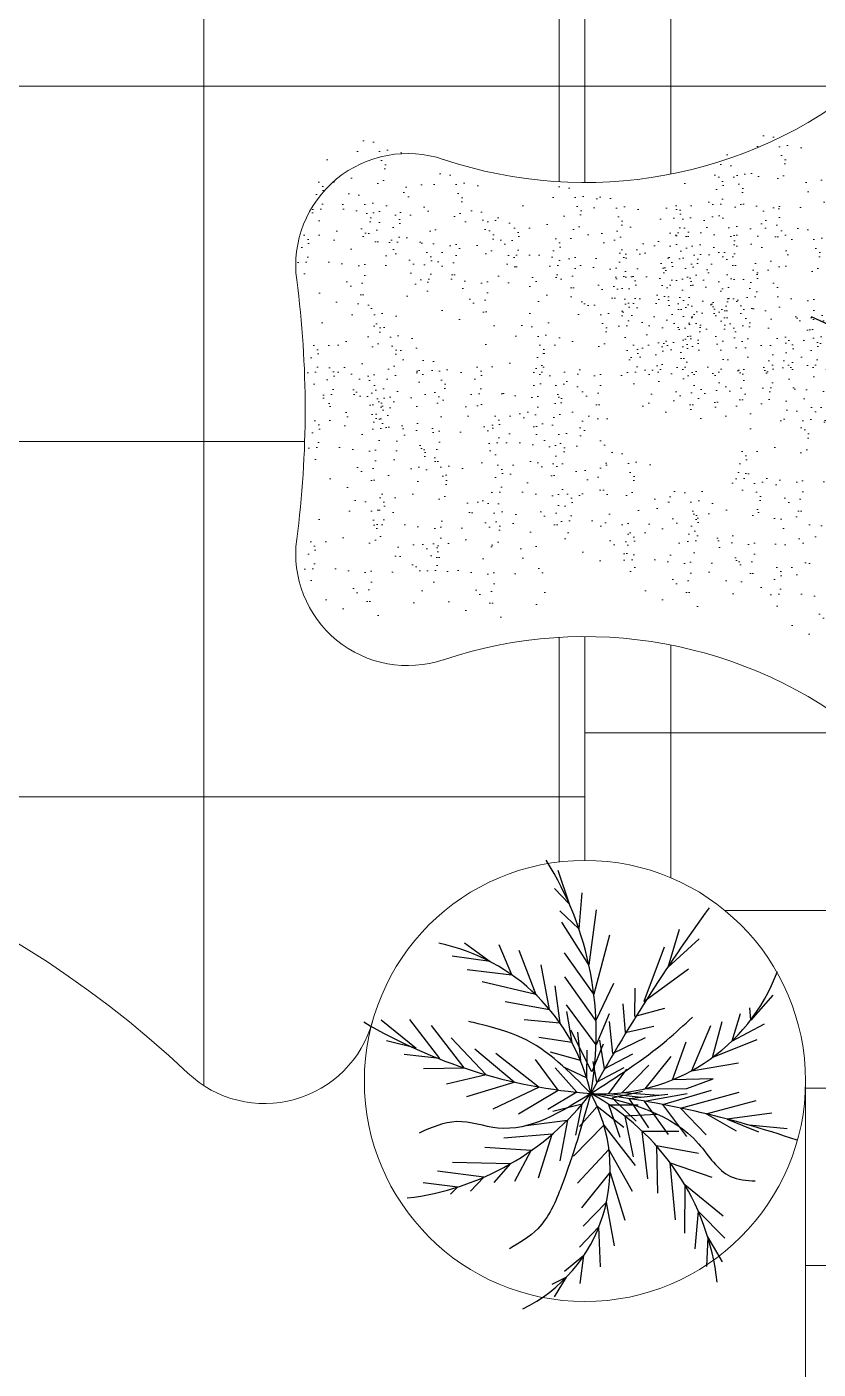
# Model space of a CAD drawing. Header units: millimetres. Extents: x 287 to 445, y 520 to 576.
# Drawn here: x 345.69 to 352.76, y 534.64 to 546.63 of the extents above; entities that cross this region are included whole.
import ezdxf

# ---------------------------------------------------------------- set-up
doc = ezdxf.new("R2010")
doc.units = ezdxf.units.MM
doc.header["$LTSCALE"] = 0.015
doc.layers.add('01 Corte', color=10, linetype='Continuous')
doc.layers.add('puntos alameda', color=94, linetype='Continuous')
for name, color, linetype, lineweight in [('pasto', 56, 'Continuous', 5), ('PISOS', 7, 'Continuous', 18), ('vereda', 31, 'Continuous', 13)]:
    doc.layers.add(name, color=color, linetype=linetype, lineweight=lineweight)

# ---------------------------------------------------------------- blocks, each defined once
blk = doc.blocks.new('i')
at = {"layer": 'puntos alameda'}
for points in [[(6835.981, 3374.241), (6835.398, 3373.521), (6835.552, 3374.13)], [(6835.987, 3373.656), (6835.19, 3373.046), (6835.273, 3373.768)], [(6832.641, 3373.377), (6832.552, 3372.668), (6832.406, 3372.816)], [(6834.981, 3373.371), (6835, 3372.54), (6835.865, 3373.21)], [(6832.468, 3372.408), (6832.753, 3372.134), (6832.879, 3373.081)], [(6833.062, 3372.776), (6833.031, 3371.583), (6832.641, 3371.927)], [(6835.612, 3372.807), (6834.856, 3372.087), (6834.662, 3372.899)], [(6837.565, 3372.532), (6837.177, 3372.003), (6837.292, 3372.781)], [(6834.406, 3372.479), (6834.705, 3371.511), (6835.381, 3372.319)], [(6837.014, 3372.473), (6836.905, 3371.557), (6837.521, 3371.821)], [(6837.415, 3371.413), (6836.5, 3371.068), (6836.763, 3372.171)], [(6832.671, 3371.496), (6833.299, 3371.162), (6833.362, 3372.115)], [(6835.301, 3371.888), (6834.601, 3370.996), (6834.149, 3371.95)], [(6832.743, 3371.013), (6833.635, 3370.731), (6833.554, 3371.725)], [(6836.362, 3371.693), (6836.193, 3370.784), (6837.113, 3370.959)], [(6834.055, 3371.423), (6834.54, 3370.606), (6835.169, 3371.071)], [(6833.814, 3371.262), (6833.927, 3370.416), (6833.091, 3370.574)], [(6836.678, 3370.678), (6835.916, 3370.571), (6835.986, 3371.306)], [(6834.999, 3370.672), (6834.496, 3370.226), (6834.145, 3370.822)], [(6836.157, 3370.438), (6835.519, 3370.327), (6835.623, 3371.004)], [(6830.299, 3370.685), (6830.7, 3370.44), (6830.549, 3370.737)], [(6833.617, 3370.247), (6834.254, 3370.115), (6834.101, 3370.72)], [(6835.729, 3370.212), (6835.146, 3370.151), (6835.322, 3370.763)], [(6838.24, 3369.829), (6837.114, 3369.978), (6837.99, 3370.53)], [(6838.589, 3370.121), (6837.853, 3370.183), (6838.223, 3370.573)], [(6839.056, 3370.617), (6838.362, 3370.38), (6838.681, 3370.684)], [(6830.569, 3370.159), (6831.147, 3370.081), (6830.817, 3370.479)], [(6833.188, 3370.295), (6833.819, 3369.668), (6832.99, 3369.025)], [(6835.357, 3370.023), (6834.794, 3370.024), (6835.008, 3370.48)], [(6835.481, 3369.687), (6834.917, 3369.919), (6835.774, 3370.35)], [(6836.103, 3369.561), (6835.469, 3369.83), (6836.293, 3370.434)], [(6836.728, 3369.474), (6835.971, 3369.832), (6836.863, 3370.468)], [(6837.724, 3369.557), (6836.509, 3369.875), (6837.355, 3370.475)], [(6830.915, 3369.74), (6831.734, 3369.771), (6831.32, 3370.173)], [(6831.343, 3369.452), (6832.244, 3369.615), (6831.745, 3370.098)], [(6832.121, 3370.122), (6832.85, 3369.542), (6831.871, 3369.24)], [(6832.458, 3369.085), (6833.32, 3369.566), (6832.631, 3370.21)], [(6833.774, 3369.263), (6834.206, 3369.808), (6833.795, 3370.17)], [(6834.998, 3369.258), (6834.706, 3369.813), (6835.126, 3369.89)], [(6835.566, 3369.757), (6834.98, 3369.663), (6835.282, 3369.075)], [(6833.567, 3369.333), (6834.24, 3369.566), (6834.239, 3368.968)], [(6833.906, 3369.01), (6834.384, 3369.503), (6834.519, 3368.877)], [(6834.969, 3369.208), (6834.469, 3369.574), (6834.393, 3368.904)], [(6835.615, 3368.822), (6835.289, 3369.489), (6835.95, 3369.556)], [(6834.04, 3368.585), (6834.009, 3369.241), (6833.172, 3369.069)], [(6833.769, 3368.748), (6834.365, 3369.149), (6834.455, 3368.36)], [(6835.054, 3368.749), (6834.489, 3369.296), (6834.434, 3368.542)], [(6836.308, 3369.282), (6835.723, 3369.236), (6835.855, 3368.643)], [(6832.721, 3368.767), (6833.701, 3368.886), (6833.695, 3368.131)], [(6836.218, 3368.424), (6836.052, 3369.037), (6836.633, 3369.025)], [(6837.474, 3368.431), (6836.358, 3368.847), (6837.031, 3367.937)], [(6833.237, 3367.73), (6833.394, 3368.59), (6832.424, 3368.568)], [(6833.627, 3368.342), (6834.313, 3368.835), (6834.474, 3367.961)], [(6835.228, 3368.293), (6834.57, 3368.829), (6834.571, 3367.967)], [(6831.876, 3368.201), (6833.046, 3368.307), (6832.755, 3367.453)], [(6833.59, 3367.968), (6834.244, 3368.457), (6834.537, 3367.459)], [(6837.645, 3367.716), (6837.061, 3368.348), (6837.844, 3368.117)], [(6831.956, 3367.22), (6832.598, 3368.011), (6831.605, 3368.019)], [(6833.621, 3367.568), (6834.173, 3368.101), (6834.498, 3366.895)], [(6834.571, 3367.967), (6834.773, 3367.426), (6834.751, 3368.265), (6835.531, 3367.979)], [(6831.504, 3367.19), (6832.055, 3367.735), (6831.284, 3367.804)], [(6835.858, 3367.483), (6834.938, 3367.872), (6835.099, 3366.908)], [(6831.019, 3367.237), (6831.527, 3367.539), (6830.921, 3367.561)], [(6833.695, 3366.952), (6834.054, 3367.572), (6834.328, 3366.546)], [(6835.57, 3366.533), (6835.212, 3367.441), (6835.95, 3367.242)], [(6834.068, 3366.224), (6833.944, 3367.137), (6833.685, 3366.497)], [(6836.104, 3366.873), (6835.546, 3367.044), (6835.904, 3366.371)], [(6833.743, 3365.911), (6833.821, 3366.688)], [(6836.49, 3366.2), (6835.979, 3366.658), (6836.228, 3366.676)]]:
    blk.add_lwpolyline(points, dxfattribs=at)
for centre, radius, start, end in [((6845.114, 3369.143), 10.672, 149.2725, 175.7189), ((6837.864, 3374.365), 5.577, 186.8007, 232.5313), ((6833.609, 3373.876), 4.03, 282.3691, 348.2759), ((6832.926, 3372.746), 3.204, 206.1678, 298.8527), ((6835.697, 3376.513), 6.687, 259.4397, 302.1776), ((6830.032, 3372.38), 5.067, 276.4241, 331.1994), ((6814.481, 3372.25), 20.124, 341.0229, 353.4051), ((6838.322, 3369.721), 3.856, 176.7505, 249.5716), ((6816.597, 3337.663), 36.895, 53.9971, 61.0215)]:
    blk.add_arc(centre, radius, start, end, dxfattribs=at)
for points in [[(6834.472, 3369.939), (6833.762, 3371.844), (6833.893, 3372.69), (6833.66, 3373.458)], [(6834.472, 3369.939), (6835.615, 3371.353), (6835.902, 3372.251), (6835.948, 3372.439)], [(6834.472, 3369.939), (6832.571, 3370.538), (6831.694, 3371.028), (6831.285, 3371.607)], [(6834.472, 3369.939), (6833.439, 3367.726), (6832.769, 3367.07), (6832.677, 3366.563)], [(6834.472, 3369.939), (6835.56, 3368.386), (6836.04, 3367.852)]]:
    blk.add_spline(points, degree=3, dxfattribs=at)

msp = doc.modelspace()

# ---------------------------------------------------------------- hatches: boundary and pattern name
at = {"layer": 'pasto', "ltscale": 0.3}
h = msp.add_hatch(dxfattribs=at)
h.set_pattern_fill('AR-SAND', color=256, scale=0.008, angle=90, style=0)
h.set_pattern_definition([(52.5, (128.92268, 560.97734), (0.3915306, -0.01280025), [0, -0.308864, 0, -0.34544, 0, -0.3302]), (82.5, (128.9227, 560.97734), (0.5734601, 0.3596186), [0, -0.166624, 0, -0.278384, 0, -0.10668]), (122.5, (128.92268, 560.7274), (0.00114975, 0.6327939), [0, -0.1016, 0, -0.36576, 0, -0.47752]), (132.5, (128.9227, 560.7274), (0.1783435, 0.6108452), [0, -0.0508, 0, -0.239776, 0, -0.27432])])
edge = h.paths.add_edge_path()
edge.add_arc((348.777, 545.041), 0.588, 90, 450, ccw=False)
h = msp.add_hatch(dxfattribs=at)
h.set_pattern_fill('AR-SAND', color=256, scale=0.008, angle=90, style=0)
h.set_pattern_definition([(52.5, (132.49626, 561.02128), (0.3915306, -0.01280025), [0, -0.308864, 0, -0.34544, 0, -0.3302]), (82.5, (132.49626, 561.0213), (0.5734601, 0.3596186), [0, -0.166624, 0, -0.278384, 0, -0.10668]), (122.5, (132.49626, 560.77135), (0.00114975, 0.6327939), [0, -0.1016, 0, -0.36576, 0, -0.47752]), (132.5, (132.49626, 560.77135), (0.1783435, 0.6108452), [0, -0.0508, 0, -0.239776, 0, -0.27432])])
edge = h.paths.add_edge_path()
edge.add_arc((352.351, 545.085), 0.588, 90, 450, ccw=False)
h = msp.add_hatch(dxfattribs=at)
h.set_pattern_fill('AR-SAND', color=256, scale=0.008, angle=90, style=0)
h.set_pattern_definition([(52.5, (129.60783, 560.68254), (0.3915306, -0.01280025), [0, -0.308864, 0, -0.34544, 0, -0.3302]), (82.5, (129.60783, 560.68254), (0.5734601, 0.3596186), [0, -0.166624, 0, -0.278384, 0, -0.10668]), (122.5, (129.60783, 560.4326), (0.00114975, 0.6327939), [0, -0.1016, 0, -0.36576, 0, -0.47752]), (132.5, (129.60783, 560.4326), (0.1783435, 0.6108452), [0, -0.0508, 0, -0.239776, 0, -0.27432])])
edge = h.paths.add_edge_path()
edge.add_arc((349.462, 544.747), 0.588, 90, 450, ccw=False)
h = msp.add_hatch(dxfattribs=at)
h.set_pattern_fill('AR-SAND', color=256, scale=0.008, angle=90, style=0)
h.set_pattern_definition([(52.5, (132.1159, 560.7652), (0.3915306, -0.01280025), [0, -0.308864, 0, -0.34544, 0, -0.3302]), (82.5, (132.1159, 560.7652), (0.5734601, 0.3596186), [0, -0.166624, 0, -0.278384, 0, -0.10668]), (122.5, (132.1159, 560.51525), (0.00114975, 0.6327939), [0, -0.1016, 0, -0.36576, 0, -0.47752]), (132.5, (132.1159, 560.51525), (0.1783435, 0.6108452), [0, -0.0508, 0, -0.239776, 0, -0.27432])])
edge = h.paths.add_edge_path()
edge.add_arc((351.97, 544.829), 0.588, 90, 450, ccw=False)
h = msp.add_hatch(dxfattribs=at)
h.set_pattern_fill('AR-SAND', color=256, scale=0.008, angle=90, style=0)
h.set_pattern_definition([(52.5, (130.67068, 560.56578), (0.3915306, -0.01280025), [0, -0.308864, 0, -0.34544, 0, -0.3302]), (82.5, (130.6707, 560.5658), (0.5734601, 0.3596186), [0, -0.166624, 0, -0.278384, 0, -0.10668]), (122.5, (130.6707, 560.31585), (0.00114975, 0.6327939), [0, -0.1016, 0, -0.36576, 0, -0.47752]), (132.5, (130.6707, 560.31585), (0.1783435, 0.6108452), [0, -0.0508, 0, -0.239776, 0, -0.27432])])
edge = h.paths.add_edge_path()
edge.add_arc((350.525, 544.63), 0.588, 90, 450, ccw=False)
h = msp.add_hatch(dxfattribs=at)
h.set_pattern_fill('AR-SAND', color=256, scale=0.008, angle=90, style=0)
h.set_pattern_definition([(52.5, (128.79162, 560.50374), (0.3915306, -0.01280025), [0, -0.308864, 0, -0.34544, 0, -0.3302]), (82.5, (128.7916, 560.50374), (0.5734601, 0.3596186), [0, -0.166624, 0, -0.278384, 0, -0.10668]), (122.5, (128.7916, 560.2538), (0.00114975, 0.6327939), [0, -0.1016, 0, -0.36576, 0, -0.47752]), (132.5, (128.7916, 560.2538), (0.1783435, 0.6108452), [0, -0.0508, 0, -0.239776, 0, -0.27432])])
edge = h.paths.add_edge_path()
edge.add_arc((348.646, 544.568), 0.588, 90, 450, ccw=False)
h = msp.add_hatch(dxfattribs=at)
h.set_pattern_fill('AR-SAND', color=256, scale=0.008, angle=90, style=0)
h.set_pattern_definition([(52.5, (131.0394, 560.47255), (0.3915306, -0.01280025), [0, -0.308864, 0, -0.34544, 0, -0.3302]), (82.5, (131.0394, 560.47255), (0.5734601, 0.3596186), [0, -0.166624, 0, -0.278384, 0, -0.10668]), (122.5, (131.0394, 560.2226), (0.00114975, 0.6327939), [0, -0.1016, 0, -0.36576, 0, -0.47752]), (132.5, (131.0394, 560.2226), (0.1783435, 0.6108452), [0, -0.0508, 0, -0.239776, 0, -0.27432])])
edge = h.paths.add_edge_path()
edge.add_arc((350.894, 544.537), 0.588, 90, 450, ccw=False)
h = msp.add_hatch(dxfattribs=at)
h.set_pattern_fill('AR-SAND', color=256, scale=0.008, angle=90, style=0)
h.set_pattern_definition([(52.5, (129.8888, 560.34954), (0.3915306, -0.01280025), [0, -0.308864, 0, -0.34544, 0, -0.3302]), (82.5, (129.8888, 560.34954), (0.5734601, 0.3596186), [0, -0.166624, 0, -0.278384, 0, -0.10668]), (122.5, (129.8888, 560.0996), (0.00114975, 0.6327939), [0, -0.1016, 0, -0.36576, 0, -0.47752]), (132.5, (129.8888, 560.0996), (0.1783435, 0.6108452), [0, -0.0508, 0, -0.239776, 0, -0.27432])])
edge = h.paths.add_edge_path()
edge.add_arc((349.743, 544.414), 0.588, 90, 450, ccw=False)
h = msp.add_hatch(dxfattribs=at)
h.set_pattern_fill('AR-SAND', color=256, scale=0.008, angle=90, style=0)
h.set_pattern_definition([(52.5, (131.6304, 560.37316), (0.3915306, -0.01280025), [0, -0.308864, 0, -0.34544, 0, -0.3302]), (82.5, (131.6304, 560.37316), (0.5734601, 0.3596186), [0, -0.166624, 0, -0.278384, 0, -0.10668]), (122.5, (131.6304, 560.12322), (0.00114975, 0.6327939), [0, -0.1016, 0, -0.36576, 0, -0.47752]), (132.5, (131.6304, 560.1232), (0.1783435, 0.6108452), [0, -0.0508, 0, -0.239776, 0, -0.27432])])
edge = h.paths.add_edge_path()
edge.add_arc((351.485, 544.437), 0.588, 90, 450, ccw=False)
h = msp.add_hatch(dxfattribs=at)
h.set_pattern_fill('AR-SAND', color=256, scale=0.008, angle=90, style=0)
h.set_pattern_definition([(52.5, (132.04322, 560.29757), (0.3915306, -0.01280025), [0, -0.308864, 0, -0.34544, 0, -0.3302]), (82.5, (132.0432, 560.29757), (0.5734601, 0.3596186), [0, -0.166624, 0, -0.278384, 0, -0.10668]), (122.5, (132.04322, 560.04763), (0.00114975, 0.6327939), [0, -0.1016, 0, -0.36576, 0, -0.47752]), (132.5, (132.0432, 560.04763), (0.1783435, 0.6108452), [0, -0.0508, 0, -0.239776, 0, -0.27432])])
edge = h.paths.add_edge_path()
edge.add_arc((351.898, 544.362), 0.588, 90, 450, ccw=False)
h = msp.add_hatch(dxfattribs=at)
h.set_pattern_fill('AR-SAND', color=256, scale=0.008, angle=90, style=0)
h.set_pattern_definition([(52.5, (132.80345, 560.19154), (0.3915306, -0.01280025), [0, -0.308864, 0, -0.34544, 0, -0.3302]), (82.5, (132.80345, 560.19154), (0.5734601, 0.3596186), [0, -0.166624, 0, -0.278384, 0, -0.10668]), (122.5, (132.80345, 559.9416), (0.00114975, 0.6327939), [0, -0.1016, 0, -0.36576, 0, -0.47752]), (132.5, (132.80345, 559.9416), (0.1783435, 0.6108452), [0, -0.0508, 0, -0.239776, 0, -0.27432])])
edge = h.paths.add_edge_path()
edge.add_arc((352.658, 544.256), 0.588, 90, 450, ccw=False)
h = msp.add_hatch(dxfattribs=at)
h.set_pattern_fill('AR-SAND', color=256, scale=0.008, angle=90, style=0)
h.set_pattern_definition([(52.5, (131.71564, 560.13246), (0.3915306, -0.01280025), [0, -0.308864, 0, -0.34544, 0, -0.3302]), (82.5, (131.71564, 560.13246), (0.5734601, 0.3596186), [0, -0.166624, 0, -0.278384, 0, -0.10668]), (122.5, (131.71564, 559.88252), (0.00114975, 0.6327939), [0, -0.1016, 0, -0.36576, 0, -0.47752]), (132.5, (131.71564, 559.8825), (0.1783435, 0.6108452), [0, -0.0508, 0, -0.239776, 0, -0.27432])])
edge = h.paths.add_edge_path()
edge.add_arc((351.57, 544.197), 0.588, 90, 450, ccw=False)
h = msp.add_hatch(dxfattribs=at)
h.set_pattern_fill('AR-SAND', color=256, scale=0.008, angle=90, style=0)
h.set_pattern_definition([(52.5, (131.6557, 559.9338), (0.3915306, -0.01280025), [0, -0.308864, 0, -0.34544, 0, -0.3302]), (82.5, (131.6557, 559.9338), (0.5734601, 0.3596186), [0, -0.166624, 0, -0.278384, 0, -0.10668]), (122.5, (131.6557, 559.68385), (0.00114975, 0.6327939), [0, -0.1016, 0, -0.36576, 0, -0.47752]), (132.5, (131.6557, 559.68385), (0.1783435, 0.6108452), [0, -0.0508, 0, -0.239776, 0, -0.27432])])
edge = h.paths.add_edge_path()
edge.add_arc((351.51, 543.998), 0.588, 90, 450, ccw=False)
h = msp.add_hatch(dxfattribs=at)
h.set_pattern_fill('AR-SAND', color=256, scale=0.008, angle=90, style=0)
h.set_pattern_definition([(52.5, (128.87675, 559.5185), (0.3915306, -0.01280025), [0, -0.308864, 0, -0.34544, 0, -0.3302]), (82.5, (128.87675, 559.5185), (0.5734601, 0.3596186), [0, -0.166624, 0, -0.278384, 0, -0.10668]), (122.5, (128.87675, 559.26857), (0.00114975, 0.6327939), [0, -0.1016, 0, -0.36576, 0, -0.47752]), (132.5, (128.87675, 559.26857), (0.1783435, 0.6108452), [0, -0.0508, 0, -0.239776, 0, -0.27432])])
edge = h.paths.add_edge_path()
edge.add_arc((348.731, 543.583), 0.588, 90, 450, ccw=False)
h = msp.add_hatch(dxfattribs=at)
h.set_pattern_fill('AR-SAND', color=256, scale=0.008, angle=90, style=0)
h.set_pattern_definition([(52.5, (130.89797, 559.52002), (0.3915306, -0.01280025), [0, -0.308864, 0, -0.34544, 0, -0.3302]), (82.5, (130.89797, 559.52), (0.5734601, 0.3596186), [0, -0.166624, 0, -0.278384, 0, -0.10668]), (122.5, (130.89797, 559.27008), (0.00114975, 0.6327939), [0, -0.1016, 0, -0.36576, 0, -0.47752]), (132.5, (130.89797, 559.2701), (0.1783435, 0.6108452), [0, -0.0508, 0, -0.239776, 0, -0.27432])])
edge = h.paths.add_edge_path()
edge.add_arc((350.752, 543.584), 0.588, 90, 450, ccw=False)
h = msp.add_hatch(dxfattribs=at)
h.set_pattern_fill('AR-SAND', color=256, scale=0.008, angle=90, style=0)
h.set_pattern_definition([(52.5, (131.7344, 559.52102), (0.3915306, -0.01280025), [0, -0.308864, 0, -0.34544, 0, -0.3302]), (82.5, (131.7344, 559.521), (0.5734601, 0.3596186), [0, -0.166624, 0, -0.278384, 0, -0.10668]), (122.5, (131.7344, 559.2711), (0.00114975, 0.6327939), [0, -0.1016, 0, -0.36576, 0, -0.47752]), (132.5, (131.7344, 559.2711), (0.1783435, 0.6108452), [0, -0.0508, 0, -0.239776, 0, -0.27432])])
edge = h.paths.add_edge_path()
edge.add_arc((351.589, 543.585), 0.588, 90, 450, ccw=False)
h = msp.add_hatch(dxfattribs=at)
h.set_pattern_fill('AR-SAND', color=256, scale=0.008, angle=90, style=0)
h.set_pattern_definition([(52.5, (131.9563, 559.5429), (0.3915306, -0.01280025), [0, -0.308864, 0, -0.34544, 0, -0.3302]), (82.5, (131.9563, 559.5429), (0.5734601, 0.3596186), [0, -0.166624, 0, -0.278384, 0, -0.10668]), (122.5, (131.9563, 559.29297), (0.00114975, 0.6327939), [0, -0.1016, 0, -0.36576, 0, -0.47752]), (132.5, (131.9563, 559.29297), (0.1783435, 0.6108452), [0, -0.0508, 0, -0.239776, 0, -0.27432])])
edge = h.paths.add_edge_path()
edge.add_arc((351.811, 543.607), 0.588, 90, 450, ccw=False)
h = msp.add_hatch(dxfattribs=at)
h.set_pattern_fill('AR-SAND', color=256, scale=0.008, angle=90, style=0)
h.set_pattern_definition([(52.5, (132.17822, 559.5648), (0.3915306, -0.01280025), [0, -0.308864, 0, -0.34544, 0, -0.3302]), (82.5, (132.1782, 559.5648), (0.5734601, 0.3596186), [0, -0.166624, 0, -0.278384, 0, -0.10668]), (122.5, (132.17822, 559.31486), (0.00114975, 0.6327939), [0, -0.1016, 0, -0.36576, 0, -0.47752]), (132.5, (132.1782, 559.31486), (0.1783435, 0.6108452), [0, -0.0508, 0, -0.239776, 0, -0.27432])])
edge = h.paths.add_edge_path()
edge.add_arc((352.033, 543.629), 0.588, 90, 450, ccw=False)
h = msp.add_hatch(dxfattribs=at)
h.set_pattern_fill('AR-SAND', color=256, scale=0.008, angle=90, style=0)
h.set_pattern_definition([(52.5, (133.121, 559.56174), (0.3915306, -0.01280025), [0, -0.308864, 0, -0.34544, 0, -0.3302]), (82.5, (133.121, 559.56174), (0.5734601, 0.3596186), [0, -0.166624, 0, -0.278384, 0, -0.10668]), (122.5, (133.121, 559.3118), (0.00114975, 0.6327939), [0, -0.1016, 0, -0.36576, 0, -0.47752]), (132.5, (133.121, 559.3118), (0.1783435, 0.6108452), [0, -0.0508, 0, -0.239776, 0, -0.27432])])
edge = h.paths.add_edge_path()
edge.add_arc((352.975, 543.626), 0.588, 90, 450, ccw=False)
h = msp.add_hatch(dxfattribs=at)
h.set_pattern_fill('AR-SAND', color=256, scale=0.008, angle=90, style=0)
h.set_pattern_definition([(52.5, (133.3429, 559.58362), (0.3915306, -0.01280025), [0, -0.308864, 0, -0.34544, 0, -0.3302]), (82.5, (133.3429, 559.5836), (0.5734601, 0.3596186), [0, -0.166624, 0, -0.278384, 0, -0.10668]), (122.5, (133.3429, 559.3337), (0.00114975, 0.6327939), [0, -0.1016, 0, -0.36576, 0, -0.47752]), (132.5, (133.3429, 559.3337), (0.1783435, 0.6108452), [0, -0.0508, 0, -0.239776, 0, -0.27432])])
edge = h.paths.add_edge_path()
edge.add_arc((353.197, 543.648), 0.588, 90, 450, ccw=False)
h = msp.add_hatch(dxfattribs=at)
h.set_pattern_fill('AR-SAND', color=256, scale=0.008, angle=90, style=0)
h.set_pattern_definition([(52.5, (132.9428, 559.3802), (0.3915306, -0.01280025), [0, -0.308864, 0, -0.34544, 0, -0.3302]), (82.5, (132.9428, 559.3802), (0.5734601, 0.3596186), [0, -0.166624, 0, -0.278384, 0, -0.10668]), (122.5, (132.9428, 559.13027), (0.00114975, 0.6327939), [0, -0.1016, 0, -0.36576, 0, -0.47752]), (132.5, (132.9428, 559.13027), (0.1783435, 0.6108452), [0, -0.0508, 0, -0.239776, 0, -0.27432])])
edge = h.paths.add_edge_path()
edge.add_arc((352.797, 543.444), 0.588, 90, 450, ccw=False)
h = msp.add_hatch(dxfattribs=at)
h.set_pattern_fill('AR-SAND', color=256, scale=0.008, angle=90, style=0)
h.set_pattern_definition([(52.5, (129.01892, 559.3196), (0.3915306, -0.01280025), [0, -0.308864, 0, -0.34544, 0, -0.3302]), (82.5, (129.0189, 559.3196), (0.5734601, 0.3596186), [0, -0.166624, 0, -0.278384, 0, -0.10668]), (122.5, (129.01892, 559.06967), (0.00114975, 0.6327939), [0, -0.1016, 0, -0.36576, 0, -0.47752]), (132.5, (129.0189, 559.06967), (0.1783435, 0.6108452), [0, -0.0508, 0, -0.239776, 0, -0.27432])])
edge = h.paths.add_edge_path()
edge.add_arc((348.873, 543.384), 0.588, 90, 450, ccw=False)
h = msp.add_hatch(dxfattribs=at)
h.set_pattern_fill('AR-SAND', color=256, scale=0.008, angle=90, style=0)
h.set_pattern_definition([(52.5, (130.338, 559.32566), (0.3915306, -0.01280025), [0, -0.308864, 0, -0.34544, 0, -0.3302]), (82.5, (130.338, 559.32566), (0.5734601, 0.3596186), [0, -0.166624, 0, -0.278384, 0, -0.10668]), (122.5, (130.338, 559.07572), (0.00114975, 0.6327939), [0, -0.1016, 0, -0.36576, 0, -0.47752]), (132.5, (130.338, 559.0757), (0.1783435, 0.6108452), [0, -0.0508, 0, -0.239776, 0, -0.27432])])
edge = h.paths.add_edge_path()
edge.add_arc((350.192, 543.39), 0.588, 90, 450, ccw=False)
h = msp.add_hatch(dxfattribs=at)
h.set_pattern_fill('AR-SAND', color=256, scale=0.008, angle=90, style=0)
h.set_pattern_definition([(52.5, (129.45758, 559.01475), (0.3915306, -0.01280025), [0, -0.308864, 0, -0.34544, 0, -0.3302]), (82.5, (129.4576, 559.01475), (0.5734601, 0.3596186), [0, -0.166624, 0, -0.278384, 0, -0.10668]), (122.5, (129.45758, 558.7648), (0.00114975, 0.6327939), [0, -0.1016, 0, -0.36576, 0, -0.47752]), (132.5, (129.4576, 558.7648), (0.1783435, 0.6108452), [0, -0.0508, 0, -0.239776, 0, -0.27432])])
edge = h.paths.add_edge_path()
edge.add_arc((349.312, 543.079), 0.588, 90, 450, ccw=False)
h = msp.add_hatch(dxfattribs=at)
h.set_pattern_fill('AR-SAND', color=256, scale=0.008, angle=90, style=0)
h.set_pattern_definition([(52.5, (130.4977, 558.8873), (0.3915306, -0.01280025), [0, -0.308864, 0, -0.34544, 0, -0.3302]), (82.5, (130.4977, 558.8873), (0.5734601, 0.3596186), [0, -0.166624, 0, -0.278384, 0, -0.10668]), (122.5, (130.4977, 558.63735), (0.00114975, 0.6327939), [0, -0.1016, 0, -0.36576, 0, -0.47752]), (132.5, (130.4977, 558.63735), (0.1783435, 0.6108452), [0, -0.0508, 0, -0.239776, 0, -0.27432])])
edge = h.paths.add_edge_path()
edge.add_arc((350.352, 542.951), 0.588, 90, 450, ccw=False)
h = msp.add_hatch(dxfattribs=at)
h.set_pattern_fill('AR-SAND', color=256, scale=0.008, angle=90, style=0)
h.set_pattern_definition([(52.5, (128.88786, 558.846), (0.3915306, -0.01280025), [0, -0.308864, 0, -0.34544, 0, -0.3302]), (82.5, (128.88786, 558.846), (0.5734601, 0.3596186), [0, -0.166624, 0, -0.278384, 0, -0.10668]), (122.5, (128.88786, 558.59608), (0.00114975, 0.6327939), [0, -0.1016, 0, -0.36576, 0, -0.47752]), (132.5, (128.88786, 558.5961), (0.1783435, 0.6108452), [0, -0.0508, 0, -0.239776, 0, -0.27432])])
edge = h.paths.add_edge_path()
edge.add_arc((348.742, 542.91), 0.588, 90, 450, ccw=False)
h = msp.add_hatch(dxfattribs=at)
h.set_pattern_fill('AR-SAND', color=256, scale=0.008, angle=90, style=0)
h.set_pattern_definition([(52.5, (132.70453, 558.5707), (0.3915306, -0.01280025), [0, -0.308864, 0, -0.34544, 0, -0.3302]), (82.5, (132.70453, 558.5707), (0.5734601, 0.3596186), [0, -0.166624, 0, -0.278384, 0, -0.10668]), (122.5, (132.70453, 558.32076), (0.00114975, 0.6327939), [0, -0.1016, 0, -0.36576, 0, -0.47752]), (132.5, (132.70453, 558.32076), (0.1783435, 0.6108452), [0, -0.0508, 0, -0.239776, 0, -0.27432])])
edge = h.paths.add_edge_path()
edge.add_arc((352.559, 542.635), 0.588, 90, 450, ccw=False)
h = msp.add_hatch(dxfattribs=at)
h.set_pattern_fill('AR-SAND', color=256, scale=0.008, angle=90, style=0)
h.set_pattern_definition([(52.5, (130.52303, 558.4479), (0.3915306, -0.01280025), [0, -0.308864, 0, -0.34544, 0, -0.3302]), (82.5, (130.52303, 558.4479), (0.5734601, 0.3596186), [0, -0.166624, 0, -0.278384, 0, -0.10668]), (122.5, (130.52303, 558.19798), (0.00114975, 0.6327939), [0, -0.1016, 0, -0.36576, 0, -0.47752]), (132.5, (130.52303, 558.198), (0.1783435, 0.6108452), [0, -0.0508, 0, -0.239776, 0, -0.27432])])
edge = h.paths.add_edge_path()
edge.add_arc((350.377, 542.512), 0.588, 90, 450, ccw=False)
h = msp.add_hatch(dxfattribs=at)
h.set_pattern_fill('AR-SAND', color=256, scale=0.008, angle=90, style=0)
h.set_pattern_definition([(52.5, (129.4704, 558.15605), (0.3915306, -0.01280025), [0, -0.308864, 0, -0.34544, 0, -0.3302]), (82.5, (129.4704, 558.15605), (0.5734601, 0.3596186), [0, -0.166624, 0, -0.278384, 0, -0.10668]), (122.5, (129.4704, 557.9061), (0.00114975, 0.6327939), [0, -0.1016, 0, -0.36576, 0, -0.47752]), (132.5, (129.4704, 557.9061), (0.1783435, 0.6108452), [0, -0.0508, 0, -0.239776, 0, -0.27432])])
edge = h.paths.add_edge_path()
edge.add_arc((349.325, 542.22), 0.588, 90, 450, ccw=False)
h = msp.add_hatch(dxfattribs=at)
h.set_pattern_fill('AR-SAND', color=256, scale=0.008, angle=90, style=0)
h.set_pattern_definition([(52.5, (131.14532, 558.1904), (0.3915306, -0.01280025), [0, -0.308864, 0, -0.34544, 0, -0.3302]), (82.5, (131.1453, 558.1904), (0.5734601, 0.3596186), [0, -0.166624, 0, -0.278384, 0, -0.10668]), (122.5, (131.14532, 557.94048), (0.00114975, 0.6327939), [0, -0.1016, 0, -0.36576, 0, -0.47752]), (132.5, (131.1453, 557.9405), (0.1783435, 0.6108452), [0, -0.0508, 0, -0.239776, 0, -0.27432])])
edge = h.paths.add_edge_path()
edge.add_arc((351, 542.255), 0.588, 90, 450, ccw=False)
h = msp.add_hatch(dxfattribs=at)
h.set_pattern_fill('AR-SAND', color=256, scale=0.008, angle=90, style=0)
h.set_pattern_definition([(52.5, (132.27324, 558.01218), (0.3915306, -0.01280025), [0, -0.308864, 0, -0.34544, 0, -0.3302]), (82.5, (132.27324, 558.0122), (0.5734601, 0.3596186), [0, -0.166624, 0, -0.278384, 0, -0.10668]), (122.5, (132.27324, 557.76224), (0.00114975, 0.6327939), [0, -0.1016, 0, -0.36576, 0, -0.47752]), (132.5, (132.27324, 557.76224), (0.1783435, 0.6108452), [0, -0.0508, 0, -0.239776, 0, -0.27432])])
edge = h.paths.add_edge_path()
edge.add_arc((352.128, 542.076), 0.588, 90, 450, ccw=False)
h = msp.add_hatch(dxfattribs=at)
h.set_pattern_fill('AR-SAND', color=256, scale=0.008, angle=90, style=0)
h.set_pattern_definition([(52.5, (131.70353, 557.84345), (0.3915306, -0.01280025), [0, -0.308864, 0, -0.34544, 0, -0.3302]), (82.5, (131.70353, 557.84345), (0.5734601, 0.3596186), [0, -0.166624, 0, -0.278384, 0, -0.10668]), (122.5, (131.70353, 557.5935), (0.00114975, 0.6327939), [0, -0.1016, 0, -0.36576, 0, -0.47752]), (132.5, (131.7035, 557.5935), (0.1783435, 0.6108452), [0, -0.0508, 0, -0.239776, 0, -0.27432])])
edge = h.paths.add_edge_path()
edge.add_arc((351.558, 541.908), 0.588, 90, 450, ccw=False)
h = msp.add_hatch(dxfattribs=at)
h.set_pattern_fill('AR-SAND', color=256, scale=0.008, angle=90, style=0)
h.set_pattern_definition([(52.5, (128.8505, 557.76302), (0.3915306, -0.01280025), [0, -0.308864, 0, -0.34544, 0, -0.3302]), (82.5, (128.8505, 557.763), (0.5734601, 0.3596186), [0, -0.166624, 0, -0.278384, 0, -0.10668]), (122.5, (128.8505, 557.5131), (0.00114975, 0.6327939), [0, -0.1016, 0, -0.36576, 0, -0.47752]), (132.5, (128.8505, 557.5131), (0.1783435, 0.6108452), [0, -0.0508, 0, -0.239776, 0, -0.27432])])
edge = h.paths.add_edge_path()
edge.add_arc((348.705, 541.827), 0.588, 90, 450, ccw=False)
h = msp.add_hatch(dxfattribs=at)
h.set_pattern_fill('AR-SAND', color=256, scale=0.008, angle=90, style=0)
h.set_pattern_definition([(52.5, (129.94653, 557.7473), (0.3915306, -0.01280025), [0, -0.308864, 0, -0.34544, 0, -0.3302]), (82.5, (129.94653, 557.7473), (0.5734601, 0.3596186), [0, -0.166624, 0, -0.278384, 0, -0.10668]), (122.5, (129.94653, 557.49735), (0.00114975, 0.6327939), [0, -0.1016, 0, -0.36576, 0, -0.47752]), (132.5, (129.94653, 557.49735), (0.1783435, 0.6108452), [0, -0.0508, 0, -0.239776, 0, -0.27432])])
edge = h.paths.add_edge_path()
edge.add_arc((349.801, 541.811), 0.588, 90, 450, ccw=False)
h = msp.add_hatch(dxfattribs=at)
h.set_pattern_fill('AR-SAND', color=256, scale=0.008, angle=90, style=0)
h.set_pattern_definition([(52.5, (133.01468, 557.53495), (0.3915306, -0.01280025), [0, -0.308864, 0, -0.34544, 0, -0.3302]), (82.5, (133.0147, 557.53495), (0.5734601, 0.3596186), [0, -0.166624, 0, -0.278384, 0, -0.10668]), (122.5, (133.01468, 557.285), (0.00114975, 0.6327939), [0, -0.1016, 0, -0.36576, 0, -0.47752]), (132.5, (133.0147, 557.285), (0.1783435, 0.6108452), [0, -0.0508, 0, -0.239776, 0, -0.27432])])
edge = h.paths.add_edge_path()
edge.add_arc((352.869, 541.599), 0.588, 90, 450, ccw=False)
at = {"layer": 'PISOS'}
h = msp.add_hatch(dxfattribs=at)
h.set_pattern_fill('NET', color=256, scale=0.5, angle=90, style=0)
h.set_pattern_definition([(90, (-204.1842, 203.2016), (1.5875, 1e-16), []), (7e-15, (-204.1842, 203.2016), (2e-16, -1.5875), [])])
h.paths.add_polyline_path([(354.646, 555.788), (354.646, 549.213, -0.022651), (354.629, 548.854, 0.441003), (355.625, 547.763), (355.875, 547.763), (356.025, 547.763), (357.125, 547.763), (357.125, 547.378), (357.125, 544.688), (356.249, 544.688, 0.632615), (353.188, 546.139, -0.173054), (350.675, 545.242), (350.675, 547.242, 0.414214), (352.646, 549.213), (352.646, 555.936)])
h = msp.add_hatch(dxfattribs=at)
h.set_pattern_fill('NET', color=256, style=0)
h.set_pattern_definition([(180, (667.9433, 0), (0, 3.175), []), (90, (667.9433, 0), (3.175, 2e-16), [])])
h.paths.add_polyline_path([(336.932, 543.359, 0.091632), (336.254, 547.947, 0.332506), (347.127, 549.192, -0.526757), (348.739, 548.842, 0.359856), (350.675, 547.242), (350.675, 545.242, -0.081212), (349.41, 545.448, 0.554141), (348.1, 544.372, -0.064656), (348.1, 542.054, 0.554141), (349.41, 540.977, -0.081212), (350.675, 541.184), (350.675, 539.184, 0.336599), (348.776, 537.742, -0.564204), (347.127, 537.284, 0.407921), (334.346, 537.045, 0.196864)])
h = msp.add_hatch(dxfattribs=at)
h.set_pattern_fill('NET', color=256, scale=0.5, angle=90, style=0)
h.set_pattern_definition([(270, (-204.1842, 883.2239), (1.5875, 1e-16), []), (7e-15, (-204.1842, 883.2239), (0, 1.5875), [])])
h.paths.add_polyline_path([(354.646, 530.638), (354.646, 537.213, 0.022651), (354.629, 537.572, -0.441003), (355.625, 538.662), (355.875, 538.662), (356.025, 538.662), (357.125, 538.662), (357.125, 539.047), (357.125, 541.738), (356.249, 541.738, -0.632615), (353.188, 540.287, 0.173054), (350.675, 541.184), (350.675, 539.184, -0.414214), (352.646, 537.213), (352.646, 530.49)])

# ---------------------------------------------------------------- linework, layer by layer
at = {"layer": '01 Corte'}
msp.add_line((352.697, 544.045), (353.578, 543.631), dxfattribs=at)
at = {"layer": 'PISOS'}
for p, q in [((350.675, 547.242), (350.675, 545.242)), ((350.675, 539.184), (350.675, 541.184)), ((352.646, 537.213), (352.646, 523.406))]:
    msp.add_line(p, q, dxfattribs=at)
msp.add_circle((350.675, 537.213), 1.971, dxfattribs=at)
for centre, radius, start, end in [((350.675, 549.213), 3.971, 251.4283, 309.2722), ((349.091, 544.501), 1, 71.4283, 187.3988), ((339.175, 543.213), 9, 352.6012, 7.3988), ((349.091, 541.925), 1, 172.6012, 288.5717), ((350.675, 537.213), 3.971, 50.7278, 108.5717), ((340.858, 530.635), 9.138, 46.6853, 135.4517), ((347.813, 538.011), 1, 226.6853, 344.4127)]:
    msp.add_arc(centre, radius, start, end, dxfattribs=at)

# ---------------------------------------------------------------- block references
at = {"layer": 'vereda', "xscale": 0.4354085205814044, "yscale": 0.4354085205814044, "zscale": 0.4354085205814044, "rotation": 90}
msp.add_blockref('i', (1818.027, -2438.686), dxfattribs=at)

doc.saveas('drawing.dxf')
